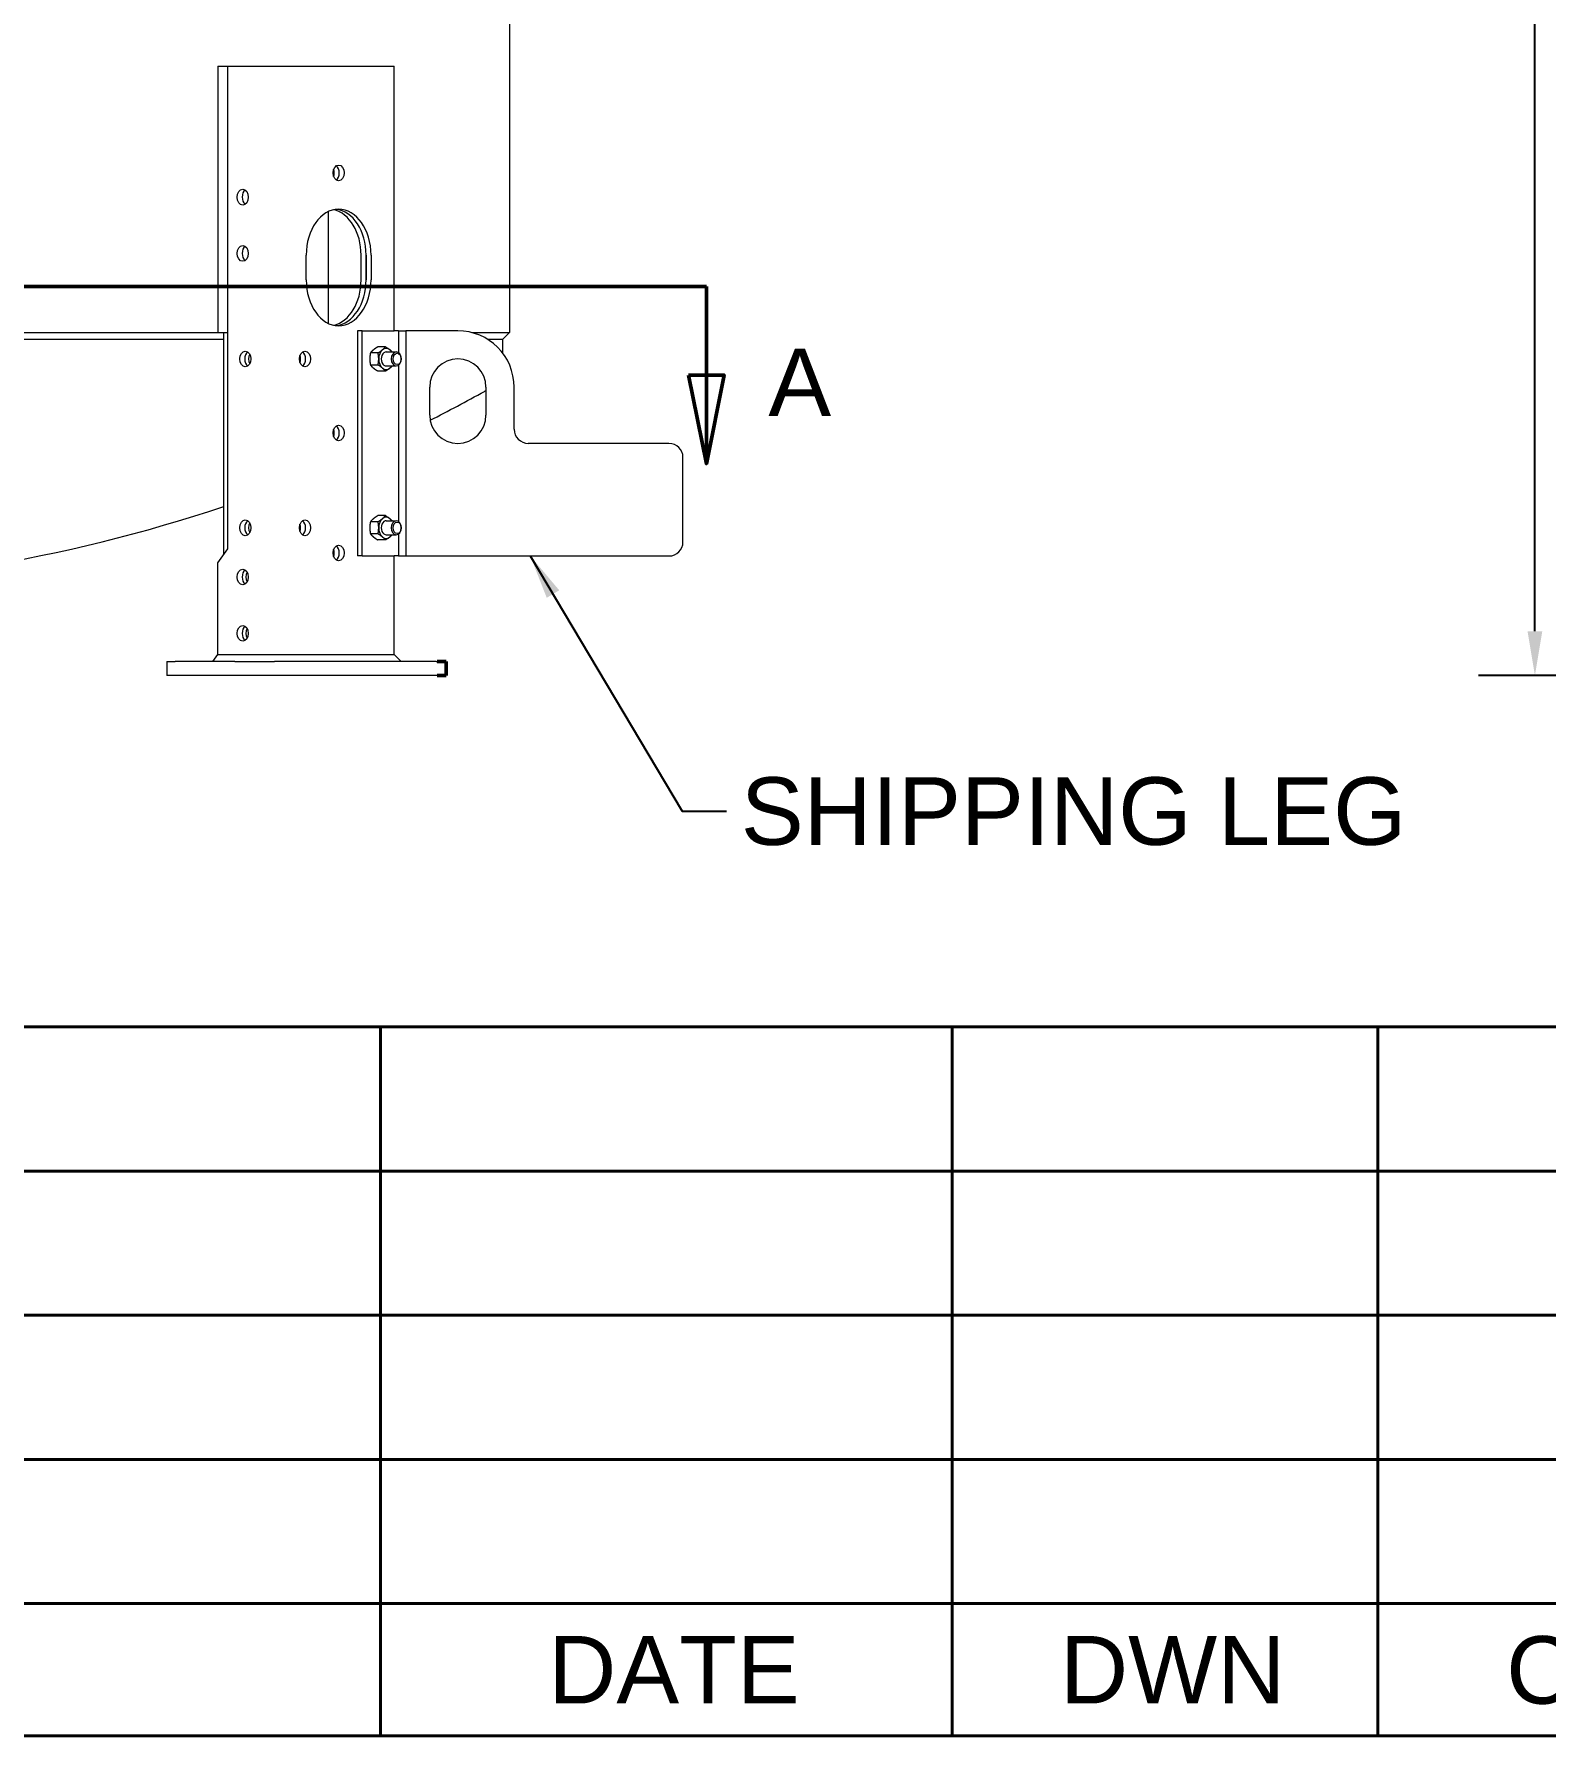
# Model space of a CAD drawing. Header units: inches. Extents: x 20 to 536, y 8 to 344.
# Drawn here: x 283.6 to 337.3, y 8 to 68.5 of the extents above; entities that cross this region are included whole.
import ezdxf

# ---------------------------------------------------------------- set-up
doc = ezdxf.new("R2010")
doc.units = ezdxf.units.IN
doc.header["$LTSCALE"] = 16
doc.header["$MEASUREMENT"] = 0
doc.linetypes.add('DOUBLE_DASH_CHAIN', pattern=[1.2403, 0.6614, -0.0827, 0.1654, -0.0827, 0.1654, -0.0827])
doc.layers.get('0').update_dxf_attribs({"lineweight": 25})
for name, color, linetype, lineweight in [('Border', 7, 'Continuous', 35), ('Dimension (ANSI)', 7, 'Continuous', 25), ('Section Line', 7, 'DOUBLE_DASH_CHAIN', 50), ('Symbol', 7, 'Continuous', 25), ('Symbol (ANSI)', 7, 'Continuous', 25), ('Visible (ANSI)', 7, 'Continuous', 50)]:
    doc.layers.add(name, color=color, linetype=linetype, lineweight=lineweight)
doc.styles.add('MEMCOR Medium', font='arial.ttf')
doc.styles.add('Standard D-E', font='arial.ttf')
doc.dimstyles.new('in [mm] D-E NeptuneBenson', dxfattribs={"dimscale": 16, "dimtxt": 0.15, "dimasz": 0.098425, "dimexe": 0.125, "dimexo": 0.063, "dimgap": 0.031496, "dimtad": 0, "dimtih": 1, "dimtoh": 1, "dimdec": 4, "dimrnd": 1e-08, "dimzin": 3, "dimdsep": 46, "dimlunit": 5, "dimtxsty": 'Standard D-E', "dimcen": 0.09, "dimdle": 0.393701, "dimclrd": 256, "dimclre": 256, "dimclrt": 256, "dimadec": 1, "dimazin": 1, "dimtfac": 1, "dimtofl": 0, "dimtmove": 0, "dimatfit": 3, "dimfxl": 1, "dimfrac": 1, "dimtolj": 1, "dimtzin": 4, "dimlwd": -1, "dimlwe": -1, "dimarcsym": 0})
doc.dimstyles.new('in [mm] D-E NeptuneBenson$7', dxfattribs={"dimscale": 16, "dimtxt": 0.15, "dimasz": 0.098425, "dimexe": 0.125, "dimexo": 0.063, "dimgap": 0.031496, "dimtad": 0, "dimtih": 1, "dimtoh": 1, "dimdec": 4, "dimrnd": 1e-08, "dimzin": 3, "dimdsep": 46, "dimlunit": 5, "dimtxsty": 'Standard D-E', "dimcen": 0.09, "dimdle": 0.393701, "dimclrd": 256, "dimclre": 256, "dimclrt": 256, "dimadec": 1, "dimazin": 1, "dimtfac": 1, "dimtofl": 0, "dimtmove": 0, "dimatfit": 3, "dimfxl": 1, "dimfrac": 1, "dimtolj": 1, "dimtzin": 4, "dimlwd": -1, "dimlwe": -1, "dimarcsym": 0})

# ---------------------------------------------------------------- blocks, each defined once
blk = doc.blocks.new('Borders 22x34_D')
at = {"layer": 'Border'}
blk.add_line((1.25, 0.5), (33.5, 0.5), dxfattribs=at)
blk = doc.blocks.new('*D25')
at = {"layer": 'Defpoints', "color": 0, "transparency": 16777216}
for p in [(336.905, 144.01), (416.113, 144.01), (390.911, 45.678)]:
    blk.add_point(p, dxfattribs=at)
at = {"layer": 'Dimension (ANSI)', "transparency": 16777216}
for p, q in [((415.105, 144.01), (334.905, 144.01)), ((336.905, 142.435), (336.905, 111.916)), ((336.905, 47.253), (336.905, 94.55)), ((389.903, 45.678), (334.905, 45.678))]:
    blk.add_line(p, q, dxfattribs=at)
for points in [[(336.642, 142.435), (337.167, 142.435), (336.905, 144.01)], [(336.642, 47.253), (337.167, 47.253), (336.905, 45.678)]]:
    blk.add_solid(points, dxfattribs=at)
at = {"layer": 'Dimension (ANSI)', "transparency": 16777216, "char_height": 2.4, "attachment_point": 5, "style": 'Standard D-E'}
for s, insert in [('\\A1; \\fArial|b0|i0;98{\\H1x;\\S5#16;} in', (336.905, 106.187)), ('\\A1;[2491.0 mm]{\\P\\fArial|b0|i0;SHIPPING HEIGHT\\P\\fArial|b0|i0;REF.}', (336.905, 97.504))]:
    blk.add_mtext(s, dxfattribs=dict(at, insert=insert))
blk = doc.blocks.new('2dTransSection0')
at = {"layer": 'Section Line', "linetype": 'DOUBLE_DASH_CHAIN', "ltscale": 0.516092}
blk.add_line((15.0543, 3.7188), (19.2162, 3.7188), dxfattribs=at)
at = {"layer": 'Section Line', "linetype": 'Continuous'}
for p, q in [((18.895, 3.7188), (19.2162, 3.7188)), ((19.2162, 3.7188), (19.2162, 3.522)), ((19.1768, 3.522), (19.2162, 3.3251)), ((19.2555, 3.522), (19.1768, 3.522)), ((19.2162, 3.522), (19.2162, 3.3251)), ((19.2162, 3.3251), (19.2555, 3.522))]:
    blk.add_line(p, q, dxfattribs=at)
at = {"layer": 'Section Line', "linetype": 'Continuous', "flags": 128}
blk.add_lwpolyline([(19.1768, 3.522), (19.2162, 3.3251), (19.2555, 3.522), (19.1768, 3.522)], dxfattribs=at)
at = {"layer": 'Section Line'}
blk.add_solid([(19.1768, 3.522), (19.2162, 3.3251), (19.2555, 3.522), (19.1768, 3.522)], dxfattribs=at)
at = {"layer": 'Section Line', "insert": (19.3537, 3.431), "char_height": 0.15, "attachment_point": 7, "style": 'MEMCOR Medium'}
blk.add_mtext('A', dxfattribs=at)
blk = doc.blocks.new('REVISION HISTORY')
at = {"layer": 'Symbol', "lineweight": 40}
for p, q in [((12.9116, 2.0747), (22.812, 2.0747)), ((18.4925, 2.0747), (18.4925, 0.7941)), ((19.7624, 2.0747), (19.7624, 0.7941)), ((20.7076, 2.0747), (20.7076, 0.7941)), ((12.9116, 1.7545), (22.812, 1.7545)), ((12.9116, 1.4344), (22.812, 1.4344)), ((12.9116, 1.1143), (22.812, 1.1143)), ((12.9116, 0.7941), (22.812, 0.7941)), ((18.4925, 0.5), (18.4925, 0.7941)), ((19.7624, 0.5), (19.7624, 0.7941)), ((20.7076, 0.5), (20.7076, 0.7941)), ((12.9116, 0.5), (22.812, 0.5))]:
    blk.add_line(p, q, dxfattribs=at)
at = {"layer": 'Symbol', "char_height": 0.15, "attachment_point": 7, "style": 'MEMCOR Medium'}
for s, insert in [('DATE', (18.8648, 0.5721)), ('DWN', (20.0016, 0.5721)), ('CKD', (20.9927, 0.5695))]:
    blk.add_mtext(s, dxfattribs=dict(at, insert=insert))

msp = doc.modelspace()

# ---------------------------------------------------------------- linework, layer by layer
at = {"layer": 'Visible (ANSI)', "linetype": 'Continuous', "lineweight": 18}
for p, q in [((300.46467, 84.36565), (300.46467, 57.86565)), ((290.10103, 67.32815), (290.45172, 67.32815)), ((290.10103, 67.32815), (290.10103, 57.86565)), ((290.45172, 67.32815), (291.6444, 67.32815)), ((290.45172, 50.17815), (290.45172, 67.32815)), ((291.6444, 67.32815), (292.62021, 67.32815)), ((292.62021, 67.32815), (296.15816, 67.32815)), ((296.15816, 67.32815), (296.36025, 67.32815)), ((296.36025, 57.92815), (296.36025, 67.32815)), ((294.02427, 58.192), (294.02427, 62.1643)), ((293.2366, 59.73815), (293.2366, 60.61815)), ((295.18821, 59.73815), (295.18821, 60.61815)), ((295.36499, 60.61815), (295.36499, 59.73815)), ((295.36499, 59.73815), (295.36499, 60.61815)), ((295.54177, 60.61815), (295.54177, 59.73815)), ((290.31196, 57.61565), (255.11333, 57.61565)), ((255.32426, 57.86565), (290.10103, 57.86565)), ((290.10103, 57.86565), (290.45172, 57.86565)), ((290.31196, 49.9805), (290.31196, 57.86565)), ((295.05507, 57.92815), (295.05507, 49.92815)), ((295.23185, 57.92815), (295.05507, 57.92815)), ((295.23185, 57.92815), (296.36322, 57.92815)), ((295.23185, 49.92815), (295.23185, 57.92815)), ((296.52084, 57.92815), (296.36322, 57.92815)), ((296.52084, 57.92815), (296.7789, 57.92815)), ((296.52084, 57.92815), (296.52084, 57.14741)), ((298.62682, 57.92815), (296.7789, 57.92815)), ((296.7789, 57.92815), (296.7789, 49.92815)), ((299.1229, 57.86565), (300.46467, 57.86565)), ((300.21265, 57.61565), (299.70029, 57.61565)), ((300.21265, 57.61565), (300.46265, 57.86565)), ((300.21265, 57.61565), (300.21265, 57.14683)), ((295.79011, 57.14466), (295.52069, 57.14466)), ((296.05528, 57.36117), (295.78586, 57.36117)), ((296.0789, 57.17815), (296.43591, 57.17815)), ((296.61267, 56.9321), (296.61266, 56.93302)), ((296.61267, 56.92421), (296.61266, 56.92329)), ((295.79011, 56.71165), (295.52069, 56.71165)), ((296.05528, 56.49514), (295.78586, 56.49514)), ((296.0789, 56.67815), (296.43591, 56.67815)), ((296.52084, 56.70889), (296.52084, 51.14741)), ((297.62682, 54.92815), (297.62682, 55.92815)), ((299.62682, 55.92815), (299.62682, 54.92815)), ((300.62682, 54.42815), (300.62682, 55.92815)), ((306.12682, 53.92815), (301.12682, 53.92815)), ((306.62682, 50.42815), (306.62682, 53.42815)), ((295.79011, 51.14466), (295.52069, 51.14466)), ((296.05528, 51.36117), (295.78586, 51.36117)), ((296.0789, 51.17815), (296.43591, 51.17815)), ((296.61267, 50.9321), (296.61266, 50.93302)), ((296.61267, 50.92421), (296.61266, 50.92329)), ((295.79011, 50.71165), (295.52069, 50.71165)), ((296.05528, 50.49514), (295.78586, 50.49514)), ((296.0789, 50.67815), (296.43591, 50.67815)), ((296.52084, 50.70889), (296.52084, 49.92815)), ((290.09817, 49.67815), (290.45172, 50.17815)), ((290.09817, 46.42815), (290.09817, 49.67815)), ((295.23185, 49.92815), (295.05507, 49.92815)), ((295.23185, 49.92815), (296.36322, 49.92815)), ((296.36025, 46.42815), (296.36025, 49.92815)), ((296.52084, 49.92815), (296.36322, 49.92815)), ((296.52084, 49.92815), (296.7789, 49.92815)), ((296.7789, 49.92815), (306.12682, 49.92815)), ((288.28266, 46.17815), (288.57556, 46.17815)), ((288.28266, 46.17815), (288.28266, 45.67815)), ((290.69688, 46.17815), (288.57556, 46.17815)), ((289.92139, 46.17815), (290.09817, 46.42815)), ((290.09817, 46.42815), (291.6444, 46.42815)), ((290.69688, 46.17815), (292.11109, 46.17815)), ((291.6444, 46.42815), (292.62021, 46.42815)), ((297.8528, 46.17815), (292.11109, 46.17815)), ((292.62021, 46.42815), (296.15816, 46.42815)), ((296.15816, 46.42815), (296.36025, 46.42815)), ((296.36025, 46.42815), (296.61025, 46.17815)), ((297.8528, 46.17815), (297.89608, 46.17815)), ((288.57556, 45.67815), (288.28266, 45.67815)), ((290.69688, 45.67815), (288.57556, 45.67815)), ((292.11109, 45.67815), (290.69688, 45.67815)), ((297.8528, 45.67815), (292.11109, 45.67815)), ((297.89608, 45.67815), (297.8528, 45.67815))]:
    msp.add_line(p, q, dxfattribs=at)
at = {"layer": 'Visible (ANSI)'}
for p, q in [((297.9233, 46.17815), (297.89608, 46.17815)), ((297.9233, 46.17815), (298.2162, 46.17815)), ((298.2162, 46.17815), (298.2162, 45.67815)), ((297.9233, 45.67815), (297.89608, 45.67815)), ((298.2162, 45.67815), (297.9233, 45.67815))]:
    msp.add_line(p, q, dxfattribs=at)
at = {"layer": 'Visible (ANSI)', "linetype": 'Continuous', "lineweight": 18}
for centre, radius, start, end in [((298.62682, 55.92815), 2, 0, 90), ((298.62682, 55.92815), 1, 0, 180), ((272.71265, 104.12565), 55.31, 296.7903457, 299.0511754), ((298.96465, 56.86539), 1.248, 299.0511754, 302.0452718), ((298.62682, 54.92815), 1, 180, 0), ((301.12682, 54.42815), 0.5, 180, 270), ((306.12682, 53.42815), 0.5, 0, 90), ((272.71265, 104.12565), 55.31, 251.4462535, 288.5537465), ((306.12682, 50.42815), 0.5, 270, 0)]:
    msp.add_arc(centre, radius, start, end, dxfattribs=at)
for centre, major_axis in [((294.38918, 63.53815), (0, -0.28)), ((290.98205, 62.67815), (0, -0.28)), ((290.98205, 60.67815), (0, -0.28)), ((291.07165, 56.92815), (0, 0.28)), ((293.19297, 56.92815), (0, -0.28)), ((296.46928, 56.92815), (0, 0.20282)), ((294.38918, 54.29715), (0, -0.28)), ((291.07165, 50.92815), (0, 0.28)), ((293.19297, 50.92815), (0, -0.28)), ((296.46928, 50.92815), (0, -0.20282)), ((294.38918, 50.03415), (0, -0.28)), ((290.98205, 49.17815), (0, -0.28)), ((290.98205, 47.17815), (0, -0.28))]:
    msp.add_ellipse(centre, major_axis=major_axis, ratio=0.70710678, dxfattribs=at)
for centre, major_axis, start_param, end_param in [((294.03563, 63.53815), (0, 0.28), 4.24524287, 5.17953509), ((294.21241, 63.53815), (0, -0.28), 0.46277012, 2.67882254), ((294.21241, 63.53815), (0, 0.28), 3.60436277, 5.82041519), ((291.15883, 62.67815), (0, -0.28), 3.60436277, 5.82041519), ((294.38918, 60.61815), (0, 1.63), 4.71238898, 7.85398163), ((294.03563, 60.61815), (0, 1.63), 4.71238898, 6.1292033), ((294.21241, 60.61815), (0, 1.63), 4.71238898, 6.20642283), ((294.21241, 60.61815), (0, 1.63), 4.71238898, 6.20642283), ((291.15883, 60.67815), (0, -0.28), 3.60436277, 5.82041519), ((294.38918, 59.73815), (0, -1.63), 4.71238898, 7.85398163), ((294.03563, 59.73815), (0, -1.63), 0.15398201, 1.57079633), ((294.21241, 59.73815), (0, -1.63), 0.07676248, 1.57079633), ((294.21241, 59.73815), (0, -1.63), 0.07676248, 1.57079633), ((291.24842, 56.92815), (0, -0.28), 3.60436277, 5.82041519), ((291.38398, 56.92815), (0, 0.28), 0.9087913, 2.23280135), ((292.8392, 56.92815), (0, 0.28), 4.24640863, 5.17836933), ((293.01598, 56.92815), (0, -0.28), 0.46335623, 2.67823643), ((293.01619, 56.92815), (0, 0.28), 3.60436277, 5.82041519), ((296.07896, 56.92815), (0, -0.375), 3.66519143, 4.71238898), ((296.07896, 56.92815), (0, -0.375), 4.71238898, 5.75958653), ((296.07896, 56.92815), (0, 0.25014), 6.25022773, 9.45773554), ((296.07896, 56.92815), (0, 0.375), 5.75958653, 6.80678408), ((296.07896, 56.92815), (0, 0.375), 5.44211664, 5.75958653), ((296.43591, 56.92815), (0, 0.25), 4.73185041, 10.97611285), ((296.07896, 56.92815), (0, -0.375), 5.75958653, 6.80678408), ((296.07896, 56.92815), (0, 0.375), 3.66519143, 3.98266132), ((294.21241, 54.29715), (0, -0.28), 0.46277012, 2.67882254), ((294.21241, 54.29715), (0, 0.28), 3.60436277, 5.82041519), ((294.03563, 54.29715), (0, 0.28), 4.24524287, 5.17953509), ((291.24842, 50.92815), (0, -0.28), 3.60436277, 5.82041519), ((291.38398, 50.92815), (0, 0.28), 0.9087913, 2.23280135), ((292.8392, 50.92815), (0, 0.28), 4.24640863, 5.17836933), ((293.01598, 50.92815), (0, -0.28), 0.46335623, 2.67823643), ((293.01619, 50.92815), (0, 0.28), 3.60436277, 5.82041519), ((296.07896, 50.92815), (0, -0.375), 3.66519143, 4.71238898), ((296.07896, 50.92815), (0, -0.375), 4.71238898, 5.75958653), ((296.07896, 50.92815), (0, 0.25014), 6.25022773, 9.45773554), ((296.07896, 50.92815), (0, 0.375), 5.75958653, 6.80678408), ((296.07896, 50.92815), (0, 0.375), 5.44211664, 5.75958653), ((296.43591, 50.92815), (0, 0.25), 4.73185041, 10.97611285), ((294.21241, 50.03415), (0, -0.28), 0.46277012, 2.67882254), ((294.21241, 50.03415), (0, 0.28), 3.60436277, 5.82041519), ((296.07896, 50.92815), (0, -0.375), 5.75958653, 6.80678408), ((296.07896, 50.92815), (0, 0.375), 3.66519143, 3.98266132), ((294.03563, 50.03415), (0, 0.28), 4.24524287, 5.17953509), ((291.15883, 49.17815), (0, -0.28), 3.60436277, 5.82041519), ((291.29413, 49.17415), (0, 0.28), 0.89874849, 2.22471848), ((291.15883, 47.17815), (0, -0.28), 3.60436277, 5.82041519), ((291.29413, 47.17415), (0, 0.28), 0.89874849, 2.22471848)]:
    msp.add_ellipse(centre, major_axis=major_axis, ratio=0.70710678, start_param=start_param, end_param=end_param, dxfattribs=at)
for points, weights in [([(295.52069, 57.14466), (295.49701, 57.02863), (295.49701, 56.92815)], [1, 1.0379548493, 1]), ([(295.49701, 56.92815), (295.49701, 56.82767), (295.52069, 56.71165)], [1, 1.0379548493, 1]), ([(295.62959, 57.25291), (295.56806, 57.20267), (295.52069, 57.14466)], [1, 1.0379548493, 1]), ([(295.78586, 57.36117), (295.69113, 57.30315), (295.62959, 57.25291)], [1, 1.0379548493, 1]), ([(295.79011, 57.14466), (295.88485, 57.20267), (295.94638, 57.25291)], [1, 1.0379548493, 1]), ([(295.81379, 56.92815), (295.81379, 57.02863), (295.79011, 57.14466)], [1, 1.0379548493, 1]), ([(295.79011, 56.71165), (295.81379, 56.82767), (295.81379, 56.92815)], [1, 1.0379548493, 1]), ([(295.94638, 57.25291), (296.00791, 57.30315), (296.05528, 57.36117)], [1, 1.0379548493, 1]), ([(296.05528, 57.36117), (296.15001, 57.30315), (296.21154, 57.25291)], [1, 1.0379548493, 1]), ([(296.21154, 57.25291), (296.25564, 57.21691), (296.29138, 57.17815)], [1, 1.02690849784, 1.01566285889]), ([(295.52069, 56.71165), (295.56806, 56.65363), (295.62959, 56.60339)], [1, 1.0379548493, 1]), ([(295.62959, 56.60339), (295.69113, 56.55315), (295.78586, 56.49514)], [1, 1.0379548493, 1]), ([(295.94638, 56.60339), (295.88485, 56.65363), (295.79011, 56.71165)], [1, 1.0379548493, 1]), ([(296.05528, 56.49514), (296.00791, 56.55315), (295.94638, 56.60339)], [1, 1.0379548493, 1]), ([(296.21154, 56.60339), (296.15001, 56.55315), (296.05528, 56.49514)], [1, 1.0379548493, 1]), ([(296.29138, 56.67815), (296.25564, 56.6394), (296.21154, 56.60339)], [1.01566285889, 1.02690849784, 1]), ([(295.52069, 51.14466), (295.49701, 51.02863), (295.49701, 50.92815)], [1, 1.0379548493, 1]), ([(295.49701, 50.92815), (295.49701, 50.82767), (295.52069, 50.71165)], [1, 1.0379548493, 1]), ([(295.62959, 51.25291), (295.56806, 51.20267), (295.52069, 51.14466)], [1, 1.0379548493, 1]), ([(295.78586, 51.36117), (295.69113, 51.30315), (295.62959, 51.25291)], [1, 1.0379548493, 1]), ([(295.79011, 51.14466), (295.88485, 51.20267), (295.94638, 51.25291)], [1, 1.0379548493, 1]), ([(295.81379, 50.92815), (295.81379, 51.02863), (295.79011, 51.14466)], [1, 1.0379548493, 1]), ([(295.79011, 50.71165), (295.81379, 50.82767), (295.81379, 50.92815)], [1, 1.0379548493, 1]), ([(295.94638, 51.25291), (296.00791, 51.30315), (296.05528, 51.36117)], [1, 1.0379548493, 1]), ([(296.05528, 51.36117), (296.15001, 51.30315), (296.21154, 51.25291)], [1, 1.0379548493, 1]), ([(296.21154, 51.25291), (296.25564, 51.21691), (296.29138, 51.17815)], [1, 1.02690849784, 1.01566285889]), ([(295.52069, 50.71165), (295.56806, 50.65363), (295.62959, 50.60339)], [1, 1.0379548493, 1]), ([(295.62959, 50.60339), (295.69113, 50.55315), (295.78586, 50.49514)], [1, 1.0379548493, 1]), ([(295.94638, 50.60339), (295.88485, 50.65363), (295.79011, 50.71165)], [1, 1.0379548493, 1]), ([(296.05528, 50.49514), (296.00791, 50.55315), (295.94638, 50.60339)], [1, 1.0379548493, 1]), ([(296.21154, 50.60339), (296.15001, 50.55315), (296.05528, 50.49514)], [1, 1.0379548493, 1]), ([(296.29138, 50.67815), (296.25564, 50.6394), (296.21154, 50.60339)], [1.01566285889, 1.02690849784, 1])]:
    msp.add_rational_spline(points, weights, degree=2, dxfattribs=at)

# ---------------------------------------------------------------- block references
at = {"xscale": 16, "yscale": 16, "zscale": 16}
msp.add_blockref('Borders 22x34_D', (0, 0), dxfattribs=at)
at = {"layer": 'Section Line', "xscale": 16, "yscale": 16, "zscale": 16}
msp.add_blockref('2dTransSection0', (0, 0), dxfattribs=at)
at = {"layer": 'Symbol', "xscale": 16, "yscale": 16, "zscale": 16}
msp.add_blockref('REVISION HISTORY', (0, 0), dxfattribs=at)

# ---------------------------------------------------------------- texts
at = {"layer": 'Symbol (ANSI)', "insert": (308.6825, 42.06281), "char_height": 2.4000001, "width": 23.6670742, "attachment_point": 1, "style": 'Standard D-E'}
msp.add_mtext('\\fArial|b0|i0;SHIPPING LEG', dxfattribs=at)

# ---------------------------------------------------------------- dimensions: what is measured, and where the dimension line sits
at = {"layer": 'Dimension (ANSI)'}
dim = msp.add_linear_dim(base=(336.904721, 144.009798), p1=(390.911041, 45.678154), p2=(416.112922, 144.009798), angle=90, text=' \\fArial|b0|i0;<> in\\X[2491.0 mm]{\\P\\fArial|b0|i0;SHIPPING HEIGHT\\P\\fArial|b0|i0;REF.}', dimstyle='in [mm] D-E NeptuneBenson', override={"dimgap": 0.031496, "dimdec": 4, "dimpost": '', "dimtol": 0, "dimlim": 0, "dimtp": 0, "dimtm": 0, "dimtdec": 2, "dimatfit": 1}, dxfattribs=at)
dim.commit()
dim.dimension.update_dxf_attribs({"geometry": '*D25', "text_midpoint": (336.904721, 103.232832), "dimtype": 160})

# ---------------------------------------------------------------- leaders
at = {"layer": 'Symbol (ANSI)', "annotation_type": 0, "has_hookline": 1, "hookline_direction": 0, "text_width": 23.30259}
msp.add_leader([(301.20154, 49.92815), (306.60376, 40.86281), (308.17856, 40.86281)], dimstyle='in [mm] D-E NeptuneBenson$7', override={"dimtad": 0}, dxfattribs=at)

doc.saveas('drawing.dxf')
